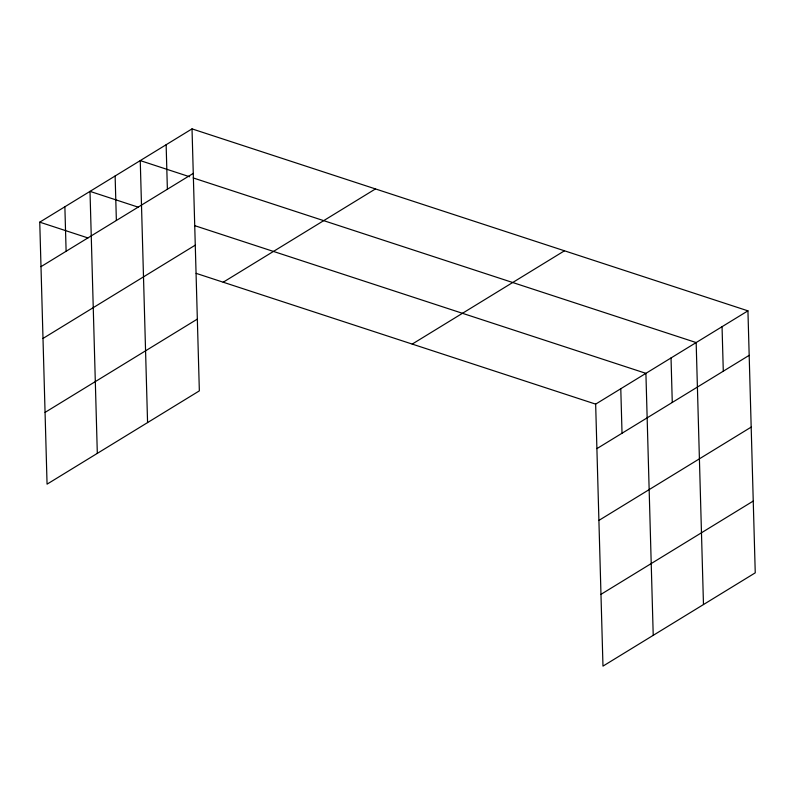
<?xml version="1.0" encoding="UTF-8"?>
<svg xmlns="http://www.w3.org/2000/svg" width="795" height="795" viewBox="0 0 795 795"><rect width="100%" height="100%" fill="white"/><g stroke="black" fill="none" stroke-linecap="round" stroke-linejoin="round"><path stroke-width="1.19" d="M192.022 128.879L199.346 390.872L47.064 484.155L39.75 222.163L192.022 128.879L747.936 310.845L755.25 572.837L602.978 666.121L595.654 404.128L747.936 310.845M40.992 266.663L193.264 173.38M43 338.441L195.272 245.148M223.196 282.215L375.469 188.932M45.067 412.386L197.339 319.103M412.208 344.086L564.48 250.793M596.906 448.628L749.178 355.345M598.903 520.407L751.176 427.114M600.97 594.352L753.243 501.059M189.637 176.758L140.248 160.6L147.572 422.592M193.165 177.921L696.162 342.566L703.476 604.548M138.211 207.167L90.004 191.376L97.318 453.369M194.666 225.641L645.908 373.342L653.222 635.334M39.75 222.163L87.967 237.944M196.156 273.361L595.654 404.128M722.049 326.705L723.291 371.205M671.03 357.949L672.272 402.459M620.786 388.735L622.028 433.235M166.135 144.74L167.377 189.24M115.126 175.993L116.368 220.493M64.872 206.77L66.114 251.27"/></g></svg>
